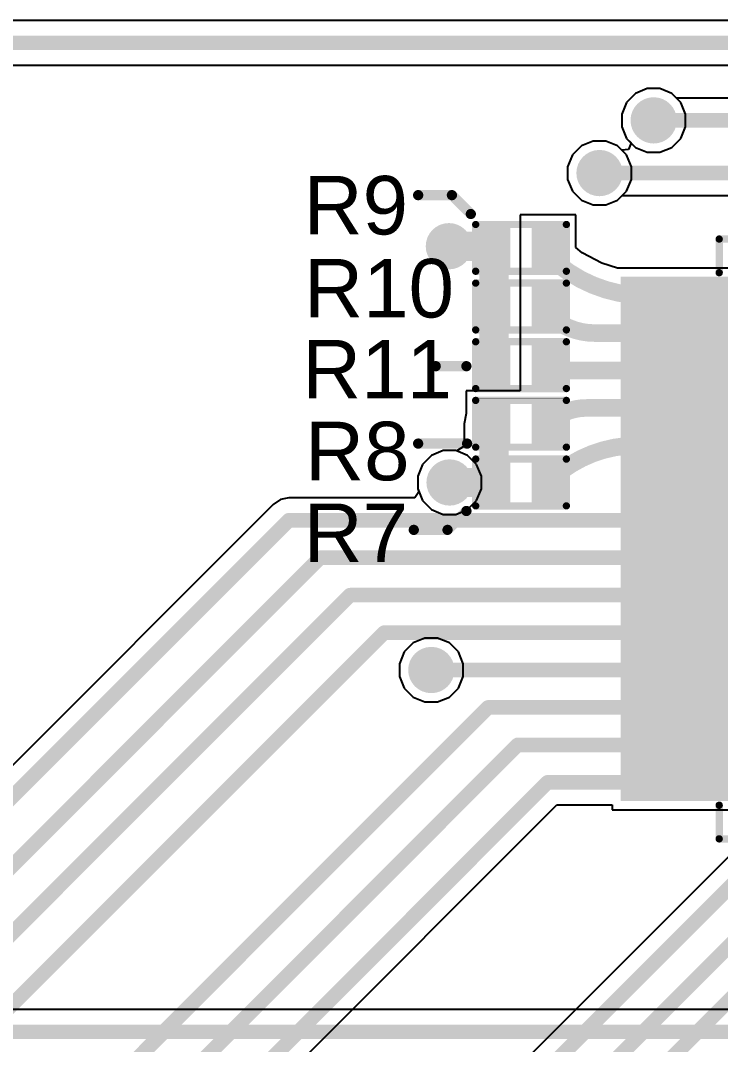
# Model space of a CAD drawing. Header units: millimetres. Extents: x 0 to 5423, y 0 to 5425.
# Drawn here: x 116.77 to 128.92, y 94.42 to 112.2 of the extents above; entities that cross this region are included whole.
import ezdxf

# ---------------------------------------------------------------- set-up
doc = ezdxf.new("R2010")
doc.units = ezdxf.units.MM
for name, color, linetype in [('BottomLayer', 5, 'Continuous'), ('BottomSolder', 6, 'Continuous'), ('TopLayer', 1, 'Continuous'), ('TopOverlay', 2, 'Continuous'), ('TopPaste', 8, 'Continuous'), ('TopSolder', 216, 'Continuous'), ('ViaHoleLayer', 16, 'Continuous')]:
    doc.layers.add(name, color=color, linetype=linetype)
doc.styles.add('Arial', font='', dxfattribs={"height": 0.2})
doc.styles.get('Arial').set_extended_font_data('Arial')

# ---------------------------------------------------------------- blocks, each defined once
blk = doc.blocks.new('R___0402_13')
at = {"layer": 'TopLayer'}
for points in [[(-0.699, -0.318), (-0.699, 0.318), (-0.241, 0.318), (-0.241, -0.318)], [(0.241, -0.318), (0.241, 0.318), (0.699, 0.318), (0.699, -0.318)]]:
    blk.add_hatch(color=1, dxfattribs=at).paths.add_polyline_path(points)
at = {"layer": 'TopPaste'}
for points in [[(-0.699, -0.318), (-0.699, 0.318), (-0.241, 0.318), (-0.241, -0.318)], [(0.241, -0.318), (0.241, 0.318), (0.699, 0.318), (0.699, -0.318)]]:
    blk.add_hatch(color=8, dxfattribs=at).paths.add_polyline_path(points)
at = {"layer": 'TopSolder'}
for points in [[(-0.754, -0.373), (-0.754, 0.373), (-0.186, 0.373), (-0.186, -0.373)], [(0.186, -0.373), (0.186, 0.373), (0.754, 0.373), (0.754, -0.373)]]:
    blk.add_hatch(color=216, dxfattribs=at).paths.add_polyline_path(points)
at = {"layer": 'TopOverlay'}
for points, const_width in [([(0.787, 0.406), (-0.787, 0.406)], 0.127), ([(-0.787, 0.406), (-0.787, -0.406)], 0.127), ([(0.787, 0.406), (0.787, -0.406)], 0.127), ([(0.787, -0.406), (-0.787, -0.406)], 0.127), ([(0.813, -0.432), (-0.813, -0.432)], 0.00323)]:
    blk.add_lwpolyline(points, dxfattribs=dict(at, const_width=const_width))
for points, const_width in [([(-0.819, 0.406, 1), (-0.756, 0.406, 1)], 0.0635), ([(-0.819, 0.406, 1), (-0.756, 0.406, 1)], 0.0635), ([(0.756, 0.406, 1), (0.819, 0.406, 1)], 0.0635), ([(0.756, 0.406, 1), (0.819, 0.406, 1)], 0.0635), ([(-0.819, -0.406, 1), (-0.756, -0.406, 1)], 0.0635), ([(-0.819, -0.406, 1), (-0.756, -0.406, 1)], 0.0635), ([(0.756, -0.406, 1), (0.819, -0.406, 1)], 0.0635), ([(0.756, -0.406, 1), (0.819, -0.406, 1)], 0.0635), ([(-0.814, -0.432, 1), (-0.812, -0.432, 1)], 0.00161), ([(0.812, -0.432, 1), (0.814, -0.432, 1)], 0.00161)]:
    blk.add_lwpolyline(points, format="xyb", close=True, dxfattribs=dict(at, const_width=const_width))
blk = doc.blocks.new('R___0402_14')
at = {"layer": 'TopLayer'}
for points in [[(-0.699, -0.318), (-0.699, 0.318), (-0.241, 0.318), (-0.241, -0.318)], [(0.241, -0.318), (0.241, 0.318), (0.699, 0.318), (0.699, -0.318)]]:
    blk.add_hatch(color=1, dxfattribs=at).paths.add_polyline_path(points)
at = {"layer": 'TopPaste'}
for points in [[(-0.699, -0.318), (-0.699, 0.318), (-0.241, 0.318), (-0.241, -0.318)], [(0.241, -0.318), (0.241, 0.318), (0.699, 0.318), (0.699, -0.318)]]:
    blk.add_hatch(color=8, dxfattribs=at).paths.add_polyline_path(points)
at = {"layer": 'TopSolder'}
for points in [[(-0.754, -0.373), (-0.754, 0.373), (-0.186, 0.373), (-0.186, -0.373)], [(0.186, -0.373), (0.186, 0.373), (0.754, 0.373), (0.754, -0.373)]]:
    blk.add_hatch(color=216, dxfattribs=at).paths.add_polyline_path(points)
at = {"layer": 'TopOverlay'}
for points, const_width in [([(0.787, 0.406), (-0.787, 0.406)], 0.127), ([(-0.787, 0.406), (-0.787, -0.406)], 0.127), ([(0.787, 0.406), (0.787, -0.406)], 0.127), ([(0.787, -0.406), (-0.787, -0.406)], 0.127), ([(0.813, -0.432), (-0.813, -0.432)], 0.00323)]:
    blk.add_lwpolyline(points, dxfattribs=dict(at, const_width=const_width))
for points, const_width in [([(-0.819, 0.406, 1), (-0.756, 0.406, 1)], 0.0635), ([(-0.819, 0.406, 1), (-0.756, 0.406, 1)], 0.0635), ([(0.756, 0.406, 1), (0.819, 0.406, 1)], 0.0635), ([(0.756, 0.406, 1), (0.819, 0.406, 1)], 0.0635), ([(-0.819, -0.406, 1), (-0.756, -0.406, 1)], 0.0635), ([(-0.819, -0.406, 1), (-0.756, -0.406, 1)], 0.0635), ([(0.756, -0.406, 1), (0.819, -0.406, 1)], 0.0635), ([(0.756, -0.406, 1), (0.819, -0.406, 1)], 0.0635), ([(-0.814, -0.432, 1), (-0.812, -0.432, 1)], 0.00161), ([(0.812, -0.432, 1), (0.814, -0.432, 1)], 0.00161)]:
    blk.add_lwpolyline(points, format="xyb", close=True, dxfattribs=dict(at, const_width=const_width))
blk = doc.blocks.new('SSOP_28_208____139')
at = {"layer": 'TopLayer'}
for points in [[(-4.325, 4.45), (-2.475, 4.45), (-2.475, 4), (-4.325, 4)], [(2.475, 4.45), (4.325, 4.45), (4.325, 4), (2.475, 4)], [(-4.325, 3.8), (-2.475, 3.8), (-2.475, 3.35), (-4.325, 3.35)], [(2.475, 3.8), (4.325, 3.8), (4.325, 3.35), (2.475, 3.35)], [(-4.325, 3.15), (-2.475, 3.15), (-2.475, 2.7), (-4.325, 2.7)], [(2.475, 3.15), (4.325, 3.15), (4.325, 2.7), (2.475, 2.7)], [(-4.325, 2.5), (-2.475, 2.5), (-2.475, 2.05), (-4.325, 2.05)], [(2.475, 2.5), (4.325, 2.5), (4.325, 2.05), (2.475, 2.05)], [(-4.325, 1.85), (-2.475, 1.85), (-2.475, 1.4), (-4.325, 1.4)], [(2.475, 1.85), (4.325, 1.85), (4.325, 1.4), (2.475, 1.4)], [(-4.325, 1.2), (-2.475, 1.2), (-2.475, 0.75), (-4.325, 0.75)], [(2.475, 1.2), (4.325, 1.2), (4.325, 0.75), (2.475, 0.75)], [(-4.325, 0.55), (-2.475, 0.55), (-2.475, 0.1), (-4.325, 0.1)], [(2.475, 0.55), (4.325, 0.55), (4.325, 0.1), (2.475, 0.1)], [(-4.325, -0.1), (-2.475, -0.1), (-2.475, -0.55), (-4.325, -0.55)], [(2.475, -0.1), (4.325, -0.1), (4.325, -0.55), (2.475, -0.55)], [(-4.325, -0.75), (-2.475, -0.75), (-2.475, -1.2), (-4.325, -1.2)], [(2.475, -0.75), (4.325, -0.75), (4.325, -1.2), (2.475, -1.2)], [(-4.325, -1.4), (-2.475, -1.4), (-2.475, -1.85), (-4.325, -1.85)], [(2.475, -1.4), (4.325, -1.4), (4.325, -1.85), (2.475, -1.85)], [(-4.325, -2.05), (-2.475, -2.05), (-2.475, -2.5), (-4.325, -2.5)], [(2.475, -2.05), (4.325, -2.05), (4.325, -2.5), (2.475, -2.5)], [(-4.325, -2.7), (-2.475, -2.7), (-2.475, -3.15), (-4.325, -3.15)], [(2.475, -2.7), (4.325, -2.7), (4.325, -3.15), (2.475, -3.15)], [(-4.325, -3.35), (-2.475, -3.35), (-2.475, -3.8), (-4.325, -3.8)], [(2.475, -3.35), (4.325, -3.35), (4.325, -3.8), (2.475, -3.8)], [(-4.325, -4), (-2.475, -4), (-2.475, -4.45), (-4.325, -4.45)], [(2.475, -4), (4.325, -4), (4.325, -4.45), (2.475, -4.45)]]:
    blk.add_hatch(color=1, dxfattribs=at).paths.add_polyline_path(points)
at = {"layer": 'TopOverlay'}
blk.add_hatch(color=2, dxfattribs=at).paths.add_polyline_path([(-2.361, 3.988), (-2.107, 3.988), (-2.107, 4.445), (-2.361, 4.445)])
at = {"layer": 'TopPaste'}
for points in [[(-4.325, 4.45), (-2.475, 4.45), (-2.475, 4), (-4.325, 4)], [(2.475, 4.45), (4.325, 4.45), (4.325, 4), (2.475, 4)], [(-4.325, 3.8), (-2.475, 3.8), (-2.475, 3.35), (-4.325, 3.35)], [(2.475, 3.8), (4.325, 3.8), (4.325, 3.35), (2.475, 3.35)], [(-4.325, 3.15), (-2.475, 3.15), (-2.475, 2.7), (-4.325, 2.7)], [(2.475, 3.15), (4.325, 3.15), (4.325, 2.7), (2.475, 2.7)], [(-4.325, 2.5), (-2.475, 2.5), (-2.475, 2.05), (-4.325, 2.05)], [(2.475, 2.5), (4.325, 2.5), (4.325, 2.05), (2.475, 2.05)], [(-4.325, 1.85), (-2.475, 1.85), (-2.475, 1.4), (-4.325, 1.4)], [(2.475, 1.85), (4.325, 1.85), (4.325, 1.4), (2.475, 1.4)], [(-4.325, 1.2), (-2.475, 1.2), (-2.475, 0.75), (-4.325, 0.75)], [(2.475, 1.2), (4.325, 1.2), (4.325, 0.75), (2.475, 0.75)], [(-4.325, 0.55), (-2.475, 0.55), (-2.475, 0.1), (-4.325, 0.1)], [(2.475, 0.55), (4.325, 0.55), (4.325, 0.1), (2.475, 0.1)], [(-4.325, -0.1), (-2.475, -0.1), (-2.475, -0.55), (-4.325, -0.55)], [(2.475, -0.1), (4.325, -0.1), (4.325, -0.55), (2.475, -0.55)], [(-4.325, -0.75), (-2.475, -0.75), (-2.475, -1.2), (-4.325, -1.2)], [(2.475, -0.75), (4.325, -0.75), (4.325, -1.2), (2.475, -1.2)], [(-4.325, -1.4), (-2.475, -1.4), (-2.475, -1.85), (-4.325, -1.85)], [(2.475, -1.4), (4.325, -1.4), (4.325, -1.85), (2.475, -1.85)], [(-4.325, -2.05), (-2.475, -2.05), (-2.475, -2.5), (-4.325, -2.5)], [(2.475, -2.05), (4.325, -2.05), (4.325, -2.5), (2.475, -2.5)], [(-4.325, -2.7), (-2.475, -2.7), (-2.475, -3.15), (-4.325, -3.15)], [(2.475, -2.7), (4.325, -2.7), (4.325, -3.15), (2.475, -3.15)], [(-4.325, -3.35), (-2.475, -3.35), (-2.475, -3.8), (-4.325, -3.8)], [(2.475, -3.35), (4.325, -3.35), (4.325, -3.8), (2.475, -3.8)], [(-4.325, -4), (-2.475, -4), (-2.475, -4.45), (-4.325, -4.45)], [(2.475, -4), (4.325, -4), (4.325, -4.45), (2.475, -4.45)]]:
    blk.add_hatch(color=8, dxfattribs=at).paths.add_polyline_path(points)
at = {"layer": 'TopSolder'}
for points in [[(-4.427, 4.552), (-2.373, 4.552), (-2.373, 3.898), (-4.427, 3.898)], [(2.373, 4.552), (4.427, 4.552), (4.427, 3.898), (2.373, 3.898)], [(-4.427, 3.902), (-2.373, 3.902), (-2.373, 3.248), (-4.427, 3.248)], [(2.373, 3.902), (4.427, 3.902), (4.427, 3.248), (2.373, 3.248)], [(-4.427, 3.252), (-2.373, 3.252), (-2.373, 2.598), (-4.427, 2.598)], [(2.373, 3.252), (4.427, 3.252), (4.427, 2.598), (2.373, 2.598)], [(-4.427, 2.602), (-2.373, 2.602), (-2.373, 1.948), (-4.427, 1.948)], [(2.373, 2.602), (4.427, 2.602), (4.427, 1.948), (2.373, 1.948)], [(-4.427, 1.952), (-2.373, 1.952), (-2.373, 1.298), (-4.427, 1.298)], [(2.373, 1.952), (4.427, 1.952), (4.427, 1.298), (2.373, 1.298)], [(-4.427, 1.302), (-2.373, 1.302), (-2.373, 0.648), (-4.427, 0.648)], [(2.373, 1.302), (4.427, 1.302), (4.427, 0.648), (2.373, 0.648)], [(-4.427, 0.652), (-2.373, 0.652), (-2.373, -0.002), (-4.427, -0.002)], [(2.373, 0.652), (4.427, 0.652), (4.427, -0.002), (2.373, -0.002)], [(-4.427, 0.002), (-2.373, 0.002), (-2.373, -0.652), (-4.427, -0.652)], [(2.373, 0.002), (4.427, 0.002), (4.427, -0.652), (2.373, -0.652)], [(-4.427, -0.648), (-2.373, -0.648), (-2.373, -1.302), (-4.427, -1.302)], [(2.373, -0.648), (4.427, -0.648), (4.427, -1.302), (2.373, -1.302)], [(-4.427, -1.298), (-2.373, -1.298), (-2.373, -1.952), (-4.427, -1.952)], [(2.373, -1.298), (4.427, -1.298), (4.427, -1.952), (2.373, -1.952)], [(-4.427, -1.948), (-2.373, -1.948), (-2.373, -2.602), (-4.427, -2.602)], [(2.373, -1.948), (4.427, -1.948), (4.427, -2.602), (2.373, -2.602)], [(-4.427, -2.598), (-2.373, -2.598), (-2.373, -3.252), (-4.427, -3.252)], [(2.373, -2.598), (4.427, -2.598), (4.427, -3.252), (2.373, -3.252)], [(-4.427, -3.248), (-2.373, -3.248), (-2.373, -3.902), (-4.427, -3.902)], [(2.373, -3.248), (4.427, -3.248), (4.427, -3.902), (2.373, -3.902)], [(-4.427, -3.898), (-2.373, -3.898), (-2.373, -4.552), (-4.427, -4.552)], [(2.373, -3.898), (4.427, -3.898), (4.427, -4.552), (2.373, -4.552)]]:
    blk.add_hatch(color=216, dxfattribs=at).paths.add_polyline_path(points)
at = {"layer": 'TopOverlay'}
for points, const_width in [([(2.718, 5.207), (-2.718, 5.207)], 0.127), ([(-2.718, 5.207), (-2.718, 4.623)], 0.127), ([(2.718, 5.207), (2.718, 4.623)], 0.127), ([(-4.699, 4.369), (-4.699, 4.115)], 0.2), ([(-4.572, 4.242), (-4.699, 4.369)], 0.2), ([(-4.572, 4.242), (-4.699, 4.115)], 0.2), ([(-2.718, -4.623), (-2.718, -5.207)], 0.127), ([(2.718, -4.623), (2.718, -5.207)], 0.127), ([(2.718, -5.207), (-2.718, -5.207)], 0.127)]:
    blk.add_lwpolyline(points, dxfattribs=dict(at, const_width=const_width))
for points, const_width in [([(-2.75, 5.207, 1), (-2.686, 5.207, 1)], 0.0635), ([(-2.75, 5.207, 1), (-2.686, 5.207, 1)], 0.0635), ([(2.686, 5.207, 1), (2.75, 5.207, 1)], 0.0635), ([(2.686, 5.207, 1), (2.75, 5.207, 1)], 0.0635), ([(-2.75, 4.623, 1), (-2.686, 4.623, 1)], 0.0635), ([(2.686, 4.623, 1), (2.75, 4.623, 1)], 0.0635), ([(-4.749, 4.369, 1), (-4.649, 4.369, 1)], 0.1), ([(-4.749, 4.369, 1), (-4.649, 4.369, 1)], 0.1), ([(-4.622, 4.242, 1), (-4.522, 4.242, 1)], 0.1), ([(-4.622, 4.242, 1), (-4.522, 4.242, 1)], 0.1), ([(-4.749, 4.115, 1), (-4.649, 4.115, 1)], 0.1), ([(-4.749, 4.115, 1), (-4.649, 4.115, 1)], 0.1), ([(-2.75, -4.623, 1), (-2.686, -4.623, 1)], 0.0635), ([(2.686, -4.623, 1), (2.75, -4.623, 1)], 0.0635), ([(-2.75, -5.207, 1), (-2.686, -5.207, 1)], 0.0635), ([(-2.75, -5.207, 1), (-2.686, -5.207, 1)], 0.0635), ([(2.686, -5.207, 1), (2.75, -5.207, 1)], 0.0635), ([(2.686, -5.207, 1), (2.75, -5.207, 1)], 0.0635)]:
    blk.add_lwpolyline(points, format="xyb", close=True, dxfattribs=dict(at, const_width=const_width))
blk = doc.blocks.new('R___0402_288')
at = {"layer": 'TopLayer'}
for points in [[(-0.699, -0.318), (-0.699, 0.318), (-0.241, 0.318), (-0.241, -0.318)], [(0.241, -0.318), (0.241, 0.318), (0.699, 0.318), (0.699, -0.318)]]:
    blk.add_hatch(color=1, dxfattribs=at).paths.add_polyline_path(points)
at = {"layer": 'TopPaste'}
for points in [[(-0.699, -0.318), (-0.699, 0.318), (-0.241, 0.318), (-0.241, -0.318)], [(0.241, -0.318), (0.241, 0.318), (0.699, 0.318), (0.699, -0.318)]]:
    blk.add_hatch(color=8, dxfattribs=at).paths.add_polyline_path(points)
at = {"layer": 'TopSolder'}
for points in [[(-0.754, -0.373), (-0.754, 0.373), (-0.186, 0.373), (-0.186, -0.373)], [(0.186, -0.373), (0.186, 0.373), (0.754, 0.373), (0.754, -0.373)]]:
    blk.add_hatch(color=216, dxfattribs=at).paths.add_polyline_path(points)
at = {"layer": 'TopOverlay'}
for points, const_width in [([(0.787, 0.406), (-0.787, 0.406)], 0.127), ([(-0.787, 0.406), (-0.787, -0.406)], 0.127), ([(0.787, 0.406), (0.787, -0.406)], 0.127), ([(0.787, -0.406), (-0.787, -0.406)], 0.127), ([(0.813, -0.432), (-0.813, -0.432)], 0.00323)]:
    blk.add_lwpolyline(points, dxfattribs=dict(at, const_width=const_width))
for points, const_width in [([(-0.819, 0.406, 1), (-0.756, 0.406, 1)], 0.0635), ([(-0.819, 0.406, 1), (-0.756, 0.406, 1)], 0.0635), ([(0.756, 0.406, 1), (0.819, 0.406, 1)], 0.0635), ([(0.756, 0.406, 1), (0.819, 0.406, 1)], 0.0635), ([(-0.819, -0.406, 1), (-0.756, -0.406, 1)], 0.0635), ([(-0.819, -0.406, 1), (-0.756, -0.406, 1)], 0.0635), ([(0.756, -0.406, 1), (0.819, -0.406, 1)], 0.0635), ([(0.756, -0.406, 1), (0.819, -0.406, 1)], 0.0635), ([(-0.814, -0.432, 1), (-0.812, -0.432, 1)], 0.00161), ([(0.812, -0.432, 1), (0.814, -0.432, 1)], 0.00161)]:
    blk.add_lwpolyline(points, format="xyb", close=True, dxfattribs=dict(at, const_width=const_width))
blk = doc.blocks.new('R___0402_289')
at = {"layer": 'TopLayer'}
for points in [[(-0.699, -0.318), (-0.699, 0.318), (-0.241, 0.318), (-0.241, -0.318)], [(0.241, -0.318), (0.241, 0.318), (0.699, 0.318), (0.699, -0.318)]]:
    blk.add_hatch(color=1, dxfattribs=at).paths.add_polyline_path(points)
at = {"layer": 'TopPaste'}
for points in [[(-0.699, -0.318), (-0.699, 0.318), (-0.241, 0.318), (-0.241, -0.318)], [(0.241, -0.318), (0.241, 0.318), (0.699, 0.318), (0.699, -0.318)]]:
    blk.add_hatch(color=8, dxfattribs=at).paths.add_polyline_path(points)
at = {"layer": 'TopSolder'}
for points in [[(-0.754, -0.373), (-0.754, 0.373), (-0.186, 0.373), (-0.186, -0.373)], [(0.186, -0.373), (0.186, 0.373), (0.754, 0.373), (0.754, -0.373)]]:
    blk.add_hatch(color=216, dxfattribs=at).paths.add_polyline_path(points)
at = {"layer": 'TopOverlay'}
for points, const_width in [([(-0.787, 0.406), (-0.787, -0.406)], 0.127), ([(0.787, 0.406), (-0.787, 0.406)], 0.127), ([(0.787, 0.406), (0.787, -0.406)], 0.127), ([(0.787, -0.406), (-0.787, -0.406)], 0.127), ([(0.813, -0.432), (-0.813, -0.432)], 0.00323)]:
    blk.add_lwpolyline(points, dxfattribs=dict(at, const_width=const_width))
for points, const_width in [([(-0.819, 0.406, 1), (-0.756, 0.406, 1)], 0.0635), ([(-0.819, 0.406, 1), (-0.756, 0.406, 1)], 0.0635), ([(0.756, 0.406, 1), (0.819, 0.406, 1)], 0.0635), ([(0.756, 0.406, 1), (0.819, 0.406, 1)], 0.0635), ([(-0.819, -0.406, 1), (-0.756, -0.406, 1)], 0.0635), ([(-0.819, -0.406, 1), (-0.756, -0.406, 1)], 0.0635), ([(0.756, -0.406, 1), (0.819, -0.406, 1)], 0.0635), ([(0.756, -0.406, 1), (0.819, -0.406, 1)], 0.0635), ([(-0.814, -0.432, 1), (-0.812, -0.432, 1)], 0.00161), ([(0.812, -0.432, 1), (0.814, -0.432, 1)], 0.00161)]:
    blk.add_lwpolyline(points, format="xyb", close=True, dxfattribs=dict(at, const_width=const_width))
blk = doc.blocks.new('R___0402_290')
at = {"layer": 'TopLayer'}
for points in [[(-0.699, -0.318), (-0.699, 0.318), (-0.241, 0.318), (-0.241, -0.318)], [(0.241, -0.318), (0.241, 0.318), (0.699, 0.318), (0.699, -0.318)]]:
    blk.add_hatch(color=1, dxfattribs=at).paths.add_polyline_path(points)
at = {"layer": 'TopPaste'}
for points in [[(-0.699, -0.318), (-0.699, 0.318), (-0.241, 0.318), (-0.241, -0.318)], [(0.241, -0.318), (0.241, 0.318), (0.699, 0.318), (0.699, -0.318)]]:
    blk.add_hatch(color=8, dxfattribs=at).paths.add_polyline_path(points)
at = {"layer": 'TopSolder'}
for points in [[(-0.754, -0.373), (-0.754, 0.373), (-0.186, 0.373), (-0.186, -0.373)], [(0.186, -0.373), (0.186, 0.373), (0.754, 0.373), (0.754, -0.373)]]:
    blk.add_hatch(color=216, dxfattribs=at).paths.add_polyline_path(points)
at = {"layer": 'TopOverlay'}
for points, const_width in [([(-0.787, 0.406), (-0.787, -0.406)], 0.127), ([(0.787, 0.406), (-0.787, 0.406)], 0.127), ([(0.787, 0.406), (0.787, -0.406)], 0.127), ([(0.787, -0.406), (-0.787, -0.406)], 0.127), ([(0.813, -0.432), (-0.813, -0.432)], 0.00323)]:
    blk.add_lwpolyline(points, dxfattribs=dict(at, const_width=const_width))
for points, const_width in [([(-0.819, 0.406, 1), (-0.756, 0.406, 1)], 0.0635), ([(-0.819, 0.406, 1), (-0.756, 0.406, 1)], 0.0635), ([(0.756, 0.406, 1), (0.819, 0.406, 1)], 0.0635), ([(0.756, 0.406, 1), (0.819, 0.406, 1)], 0.0635), ([(-0.819, -0.406, 1), (-0.756, -0.406, 1)], 0.0635), ([(-0.819, -0.406, 1), (-0.756, -0.406, 1)], 0.0635), ([(0.756, -0.406, 1), (0.819, -0.406, 1)], 0.0635), ([(0.756, -0.406, 1), (0.819, -0.406, 1)], 0.0635), ([(-0.814, -0.432, 1), (-0.812, -0.432, 1)], 0.00161), ([(0.812, -0.432, 1), (0.814, -0.432, 1)], 0.00161)]:
    blk.add_lwpolyline(points, format="xyb", close=True, dxfattribs=dict(at, const_width=const_width))

msp = doc.modelspace()

# ---------------------------------------------------------------- hatches: boundary and pattern name
at = {"layer": 'BottomLayer'}
h = msp.add_hatch(color=5, dxfattribs=at)
edge = h.paths.add_edge_path()
edge.add_arc((127.762, 110.465), 0.3, 0, 360)
h = msp.add_hatch(color=5, dxfattribs=at)
edge = h.paths.add_edge_path()
edge.add_arc((126.822, 109.55), 0.3, 0, 360)
h = msp.add_hatch(color=5, dxfattribs=at)
edge = h.paths.add_edge_path()
edge.add_arc((124.206, 108.28), 0.3, 0, 360)
h = msp.add_hatch(color=5, dxfattribs=at)
edge = h.paths.add_edge_path()
edge.add_arc((124.218, 104.178), 0.3, 0, 360)
h = msp.add_hatch(color=5, dxfattribs=at)
edge = h.paths.add_edge_path()
edge.add_arc((123.901, 100.922), 0.3, 0, 360)
at = {"layer": 'BottomSolder'}
h = msp.add_hatch(color=6, dxfattribs=at)
edge = h.paths.add_edge_path()
edge.add_arc((127.762, 110.465), 0.402, 0, 360)
h = msp.add_hatch(color=6, dxfattribs=at)
edge = h.paths.add_edge_path()
edge.add_arc((126.822, 109.55), 0.402, 0, 360)
h = msp.add_hatch(color=6, dxfattribs=at)
edge = h.paths.add_edge_path()
edge.add_arc((124.206, 108.28), 0.402, 0, 360)
h = msp.add_hatch(color=6, dxfattribs=at)
edge = h.paths.add_edge_path()
edge.add_arc((124.218, 104.178), 0.402, 0, 360)
h = msp.add_hatch(color=6, dxfattribs=at)
edge = h.paths.add_edge_path()
edge.add_arc((123.901, 100.922), 0.402, 0, 360)
at = {"layer": 'TopLayer'}
h = msp.add_hatch(color=1, dxfattribs=at)
edge = h.paths.add_edge_path()
edge.add_arc((127.762, 110.465), 0.3, 0, 360)
h = msp.add_hatch(color=1, dxfattribs=at)
edge = h.paths.add_edge_path()
edge.add_arc((126.822, 109.55), 0.3, 0, 360)
h = msp.add_hatch(color=1, dxfattribs=at)
edge = h.paths.add_edge_path()
edge.add_arc((124.206, 108.28), 0.3, 0, 360)
h = msp.add_hatch(color=1, dxfattribs=at)
edge = h.paths.add_edge_path()
edge.add_arc((124.218, 104.178), 0.3, 0, 360)
h = msp.add_hatch(color=1, dxfattribs=at)
edge = h.paths.add_edge_path()
edge.add_arc((123.901, 100.922), 0.3, 0, 360)
at = {"layer": 'TopSolder'}
h = msp.add_hatch(color=216, dxfattribs=at)
edge = h.paths.add_edge_path()
edge.add_arc((127.762, 110.465), 0.402, 0, 360)
h = msp.add_hatch(color=216, dxfattribs=at)
edge = h.paths.add_edge_path()
edge.add_arc((126.822, 109.55), 0.402, 0, 360)
h = msp.add_hatch(color=216, dxfattribs=at)
edge = h.paths.add_edge_path()
edge.add_arc((124.206, 108.28), 0.402, 0, 360)
h = msp.add_hatch(color=216, dxfattribs=at)
edge = h.paths.add_edge_path()
edge.add_arc((124.218, 104.178), 0.402, 0, 360)
h = msp.add_hatch(color=216, dxfattribs=at)
edge = h.paths.add_edge_path()
edge.add_arc((123.901, 100.922), 0.402, 0, 360)
at = {"layer": 'ViaHoleLayer'}
h = msp.add_hatch(color=16, dxfattribs=at)
edge = h.paths.add_edge_path()
edge.add_arc((127.762, 110.465), 0.15, 0, 360)
h = msp.add_hatch(color=16, dxfattribs=at)
edge = h.paths.add_edge_path()
edge.add_arc((126.822, 109.55), 0.15, 0, 360)
h = msp.add_hatch(color=16, dxfattribs=at)
edge = h.paths.add_edge_path()
edge.add_arc((124.206, 108.28), 0.15, 0, 360)
h = msp.add_hatch(color=16, dxfattribs=at)
edge = h.paths.add_edge_path()
edge.add_arc((124.218, 104.178), 0.15, 0, 360)
h = msp.add_hatch(color=16, dxfattribs=at)
edge = h.paths.add_edge_path()
edge.add_arc((123.901, 100.922), 0.15, 0, 360)

# ---------------------------------------------------------------- linework, layer by layer
at = {"layer": 'BottomLayer'}
for p, q in [((143.251, 112.199), (100.201, 112.199)), ((100.362, 111.422), (143.251, 111.422)), ((127.652, 111.019), (127.448, 110.934)), ((127.872, 111.019), (127.652, 111.019)), ((128.076, 110.934), (127.872, 111.019)), ((127.292, 110.778), (127.208, 110.575)), ((127.448, 110.934), (127.292, 110.778)), ((128.232, 110.778), (128.076, 110.934)), ((128.316, 110.575), (128.232, 110.778)), ((127.208, 110.575), (127.208, 110.354)), ((128.316, 110.354), (128.316, 110.575)), ((127.208, 110.354), (127.292, 110.151)), ((128.232, 110.151), (128.316, 110.354)), ((126.712, 110.104), (126.508, 110.02)), ((126.932, 110.104), (126.712, 110.104)), ((127.136, 110.02), (126.932, 110.104)), ((127.292, 110.151), (127.448, 109.995)), ((128.076, 109.995), (128.232, 110.151)), ((126.508, 110.02), (126.353, 109.864)), ((127.292, 109.864), (127.136, 110.02)), ((127.448, 109.995), (127.652, 109.911)), ((127.652, 109.911), (127.872, 109.911)), ((127.872, 109.911), (128.076, 109.995)), ((126.353, 109.864), (126.268, 109.66)), ((127.376, 109.66), (127.292, 109.864)), ((126.268, 109.66), (126.268, 109.44)), ((127.376, 109.44), (127.376, 109.66)), ((126.268, 109.44), (126.353, 109.236)), ((127.292, 109.236), (127.376, 109.44)), ((126.353, 109.236), (126.508, 109.081)), ((127.136, 109.081), (127.292, 109.236)), ((126.508, 109.081), (126.712, 108.996)), ((126.712, 108.996), (126.932, 108.996)), ((126.932, 108.996), (127.136, 109.081)), ((124.108, 104.732), (123.905, 104.648)), ((124.329, 104.732), (124.108, 104.732)), ((124.532, 104.648), (124.329, 104.732)), ((123.905, 104.648), (123.749, 104.492)), ((124.688, 104.492), (124.532, 104.648)), ((123.749, 104.492), (123.664, 104.289)), ((124.772, 104.289), (124.688, 104.492)), ((123.664, 104.289), (123.664, 104.068)), ((124.772, 104.068), (124.772, 104.289)), ((123.664, 104.068), (123.749, 103.865)), ((124.688, 103.865), (124.772, 104.068)), ((123.749, 103.865), (123.905, 103.709)), ((124.532, 103.709), (124.688, 103.865)), ((123.905, 103.709), (124.108, 103.624)), ((124.329, 103.624), (124.532, 103.709)), ((124.108, 103.624), (124.329, 103.624)), ((123.587, 101.391), (123.432, 101.235)), ((123.791, 101.476), (123.587, 101.391)), ((124.011, 101.476), (123.791, 101.476)), ((124.215, 101.391), (124.011, 101.476)), ((124.371, 101.235), (124.215, 101.391)), ((123.432, 101.235), (123.347, 101.032)), ((124.455, 101.032), (124.371, 101.235)), ((123.347, 101.032), (123.347, 100.811)), ((124.455, 100.811), (124.455, 101.032)), ((123.347, 100.811), (123.432, 100.608)), ((124.371, 100.608), (124.455, 100.811)), ((123.432, 100.608), (123.587, 100.452)), ((124.215, 100.452), (124.371, 100.608)), ((123.587, 100.452), (123.791, 100.368)), ((123.791, 100.368), (124.011, 100.368)), ((124.011, 100.368), (124.215, 100.452)), ((130.589, 95.029), (100.533, 95.029))]:
    msp.add_line(p, q, dxfattribs=at)
at = {"layer": 'BottomLayer', "const_width": 0.254}
for points in [[(100.201, 111.811), (144.464, 111.811)], [(100.533, 94.64), (144.379, 94.64)]]:
    msp.add_lwpolyline(points, dxfattribs=at)
at = {"layer": 'TopLayer'}
for p, q in [((127.652, 111.019), (127.448, 110.934)), ((127.872, 111.019), (127.652, 111.019)), ((128.076, 110.934), (127.872, 111.019)), ((127.292, 110.778), (127.208, 110.575)), ((127.448, 110.934), (127.292, 110.778)), ((128.157, 110.853), (128.076, 110.934)), ((129.938, 110.853), (128.157, 110.853)), ((127.208, 110.575), (127.208, 110.354)), ((127.208, 110.354), (127.292, 110.151)), ((126.712, 110.104), (126.508, 110.02)), ((126.932, 110.104), (126.712, 110.104)), ((127.136, 110.02), (126.932, 110.104)), ((127.292, 110.151), (127.369, 110.074)), ((127.369, 110.074), (127.324, 109.961)), ((126.508, 110.02), (126.353, 109.864)), ((127.208, 109.948), (127.136, 110.02)), ((127.324, 109.961), (127.208, 109.948)), ((126.353, 109.864), (126.268, 109.66)), ((126.268, 109.66), (126.268, 109.44)), ((126.268, 109.44), (126.353, 109.236)), ((126.353, 109.236), (126.508, 109.081)), ((126.508, 109.081), (126.712, 108.996)), ((126.712, 108.996), (126.932, 108.996)), ((126.932, 108.996), (127.136, 109.081)), ((127.136, 109.081), (127.217, 109.162)), ((127.217, 109.162), (129.772, 109.162)), ((126.411, 108.823), (125.446, 108.823)), ((125.446, 108.823), (125.446, 107.68)), ((126.411, 108.255), (126.411, 108.823)), ((126.52, 108.166), (126.411, 108.255)), ((126.864, 107.983), (126.52, 108.166)), ((127.134, 107.901), (126.864, 107.983)), ((129.397, 107.901), (127.134, 107.901)), ((125.446, 107.68), (125.446, 106.662)), ((125.446, 106.662), (125.446, 105.768)), ((125.446, 105.768), (124.506, 105.768)), ((124.506, 105.768), (124.506, 105.374)), ((124.506, 105.374), (124.471, 105.197)), ((124.471, 105.197), (124.471, 104.807)), ((124.108, 104.732), (123.905, 104.648)), ((124.329, 104.732), (124.108, 104.732)), ((124.344, 104.726), (124.329, 104.732)), ((124.471, 104.807), (124.344, 104.726)), ((123.905, 104.648), (123.749, 104.492)), ((123.749, 104.492), (123.664, 104.289)), ((123.664, 104.289), (123.664, 104.068)), ((123.686, 104.016), (123.616, 103.91)), ((123.664, 104.068), (123.686, 104.016)), ((121.28, 103.881), (121.154, 103.796)), ((121.429, 103.91), (121.28, 103.881)), ((123.616, 103.91), (121.429, 103.91)), ((121.154, 103.796), (111.816, 94.458)), ((118.346, 90.847), (126.082, 98.583)), ((126.082, 98.583), (127.039, 98.583)), ((127.039, 98.583), (127.039, 98.493)), ((129.819, 98.441), (117.708, 86.33)), ((127.039, 98.493), (129.397, 98.493))]:
    msp.add_line(p, q, dxfattribs=at)
for points, const_width in [([(127.762, 110.465), (129.938, 110.465)], 0.254), ([(126.822, 109.55), (129.933, 109.55)], 0.254), ([(124.206, 108.28), (124.96, 108.28)], 0.508), ([(124.989, 107.233), (124.989, 108.251)], 0.508), ([(127.625, 107.422), (128.218, 107.422)], 0.305), ([(124.989, 106.215), (124.989, 107.233)], 0.508), ([(126.736, 106.772), (128.218, 106.772)], 0.305), ([(128.204, 106.786), (128.218, 106.772)], 0.305), ([(125.929, 106.122), (128.218, 106.122)], 0.305), ([(126.593, 105.472), (128.218, 105.472)], 0.305), ([(128.184, 105.437), (128.218, 105.472)], 0.305), ([(124.989, 104.178), (124.989, 105.197)], 0.508), ([(127.482, 104.822), (128.218, 104.822)], 0.305), ([(128.218, 104.822), (131.341, 104.822)], 0.305), ([(124.218, 104.178), (124.989, 104.178)], 0.508), ([(125.929, 104.178), (126.005, 104.258)], 0.305), ([(126.005, 104.258), (126.012, 104.258)], 0.305), ([(126.012, 104.258), (126.013, 104.258)], 0.305), ([(125.929, 104.178), (125.929, 104.178)], 0.305), ([(112.09, 94.183), (121.429, 103.522)], 0.254), ([(121.429, 103.522), (128.218, 103.522)], 0.254), ([(113.132, 94.031), (121.972, 102.872)], 0.254), ([(121.972, 102.872), (128.218, 102.872)], 0.254), ([(114.097, 93.828), (122.491, 102.222)], 0.254), ([(122.491, 102.222), (128.218, 102.222)], 0.254), ([(115.087, 93.574), (123.085, 101.572)], 0.254), ([(123.085, 101.572), (128.218, 101.572)], 0.254), ([(123.901, 100.922), (128.218, 100.922)], 0.254), ([(116.053, 91.437), (124.888, 100.272)], 0.254), ([(124.888, 100.272), (128.218, 100.272)], 0.254), ([(117.018, 91.238), (125.402, 99.622)], 0.254), ([(125.402, 99.622), (128.218, 99.622)], 0.254), ([(117.958, 91.008), (125.921, 98.972)], 0.254), ([(125.921, 98.972), (128.218, 98.972)], 0.254), ([(117.983, 86.055), (130.208, 98.28)], 0.254), ([(118.999, 86.055), (130.748, 97.805)], 0.254), ([(119.888, 86.004), (131.289, 97.405)], 0.254)]:
    msp.add_lwpolyline(points, dxfattribs=dict(at, const_width=const_width))
for points, const_width in [([(127.699, 110.465, 1), (127.826, 110.465, 1)], 0.127), ([(126.759, 109.55, 1), (126.886, 109.55, 1)], 0.127), ([(124.079, 108.28, 1), (124.333, 108.28, 1)], 0.254), ([(124.833, 108.28, 1), (125.087, 108.28, 1)], 0.254), ([(124.862, 108.251, 1), (125.116, 108.251, 1)], 0.254), ([(125.853, 108.124, 1), (126.005, 108.124, 1)], 0.152), ([(127.549, 107.422, 1), (127.701, 107.422, 1)], 0.152), ([(127.549, 107.422, 1), (127.701, 107.422, 1)], 0.152), ([(128.142, 107.422, 1), (128.295, 107.422, 1)], 0.152), ([(124.862, 107.233, 1), (125.116, 107.233, 1)], 0.254), ([(124.862, 107.233, 1), (125.116, 107.233, 1)], 0.254), ([(125.853, 107.106, 1), (126.005, 107.106, 1)], 0.152), ([(126.66, 106.772, 1), (126.812, 106.772, 1)], 0.152), ([(126.66, 106.772, 1), (126.812, 106.772, 1)], 0.152), ([(128.127, 106.786, 1), (128.28, 106.786, 1)], 0.152), ([(128.142, 106.772, 1), (128.295, 106.772, 1)], 0.152), ([(128.142, 106.772, 1), (128.295, 106.772, 1)], 0.152), ([(124.862, 106.215, 1), (125.116, 106.215, 1)], 0.254), ([(125.853, 106.122, 1), (126.005, 106.122, 1)], 0.152), ([(128.142, 106.122, 1), (128.295, 106.122, 1)], 0.152), ([(126.516, 105.472, 1), (126.669, 105.472, 1)], 0.152), ([(126.516, 105.472, 1), (126.669, 105.472, 1)], 0.152), ([(128.142, 105.472, 1), (128.295, 105.472, 1)], 0.152), ([(128.142, 105.472, 1), (128.295, 105.472, 1)], 0.152), ([(124.862, 105.197, 1), (125.116, 105.197, 1)], 0.254), ([(128.108, 105.437, 1), (128.26, 105.437, 1)], 0.152), ([(125.853, 105.197, 1), (126.005, 105.197, 1)], 0.152), ([(127.405, 104.822, 1), (127.558, 104.822, 1)], 0.152), ([(127.405, 104.822, 1), (127.558, 104.822, 1)], 0.152), ([(128.142, 104.822, 1), (128.295, 104.822, 1)], 0.152), ([(128.142, 104.822, 1), (128.295, 104.822, 1)], 0.152), ([(124.091, 104.178, 1), (124.345, 104.178, 1)], 0.254), ([(124.862, 104.178, 1), (125.116, 104.178, 1)], 0.254), ([(124.862, 104.178, 1), (125.116, 104.178, 1)], 0.254), ([(125.929, 104.258, 1), (126.081, 104.258, 1)], 0.152), ([(125.929, 104.258, 1), (126.081, 104.258, 1)], 0.152), ([(125.936, 104.258, 1), (126.089, 104.258, 1)], 0.152), ([(125.937, 104.258, 1), (126.089, 104.258, 1)], 0.152), ([(125.936, 104.258, 1), (126.089, 104.258, 1)], 0.152), ([(125.936, 104.258, 1), (126.089, 104.258, 1)], 0.152), ([(125.936, 104.258, 1), (126.089, 104.258, 1)], 0.152), ([(125.853, 104.178, 1), (126.005, 104.178, 1)], 0.152), ([(125.853, 104.178, 1), (126.005, 104.178, 1)], 0.152), ([(125.853, 104.178, 1), (126.005, 104.178, 1)], 0.152), ([(125.853, 104.178, 1), (126.005, 104.178, 1)], 0.152), ([(121.365, 103.522, 1), (121.492, 103.522, 1)], 0.127), ([(121.365, 103.522, 1), (121.492, 103.522, 1)], 0.127), ([(128.155, 103.522, 1), (128.282, 103.522, 1)], 0.127), ([(121.909, 102.872, 1), (122.036, 102.872, 1)], 0.127), ([(121.909, 102.872, 1), (122.036, 102.872, 1)], 0.127), ([(128.155, 102.872, 1), (128.282, 102.872, 1)], 0.127), ([(122.427, 102.222, 1), (122.554, 102.222, 1)], 0.127), ([(122.427, 102.222, 1), (122.554, 102.222, 1)], 0.127), ([(128.155, 102.222, 1), (128.282, 102.222, 1)], 0.127), ([(123.022, 101.572, 1), (123.149, 101.572, 1)], 0.127), ([(123.022, 101.572, 1), (123.149, 101.572, 1)], 0.127), ([(128.155, 101.572, 1), (128.282, 101.572, 1)], 0.127), ([(123.838, 100.922, 1), (123.965, 100.922, 1)], 0.127), ([(128.155, 100.922, 1), (128.282, 100.922, 1)], 0.127), ([(124.824, 100.272, 1), (124.951, 100.272, 1)], 0.127), ([(124.824, 100.272, 1), (124.951, 100.272, 1)], 0.127), ([(128.155, 100.272, 1), (128.282, 100.272, 1)], 0.127), ([(125.338, 99.622, 1), (125.465, 99.622, 1)], 0.127), ([(125.338, 99.622, 1), (125.465, 99.622, 1)], 0.127), ([(128.155, 99.622, 1), (128.282, 99.622, 1)], 0.127), ([(125.858, 98.972, 1), (125.985, 98.972, 1)], 0.127), ([(125.858, 98.972, 1), (125.985, 98.972, 1)], 0.127), ([(128.155, 98.972, 1), (128.282, 98.972, 1)], 0.127)]:
    msp.add_lwpolyline(points, format="xyb", close=True, dxfattribs=dict(at, const_width=const_width))
at = {"layer": 'TopLayer', "const_width": 0.305}
for points in [[(127.625, 107.422, -0.198912), (125.929, 108.124)], [(126.736, 106.772, -0.198912), (125.929, 107.106)], [(125.929, 105.197, -0.198912), (126.593, 105.472)], [(126.012, 104.258, -0.185316), (127.482, 104.822)], [(125.929, 104.178, -0.01311), (126.012, 104.258)]]:
    msp.add_lwpolyline(points, format="xyb", dxfattribs=at)
at = {"layer": 'TopOverlay', "const_width": 0.178}
for points in [[(123.673, 109.167), (124.259, 109.167)], [(124.259, 109.167), (124.587, 108.839)], [(123.977, 106.197), (124.511, 106.197)], [(123.673, 104.853), (124.522, 104.853)], [(124.183, 103.355), (124.511, 103.683)], [(123.596, 103.355), (124.183, 103.355)]]:
    msp.add_lwpolyline(points, dxfattribs=at)
at = {"layer": 'TopOverlay', "const_width": 0.0889}
for points in [[(123.628, 109.167, 1), (123.717, 109.167, 1)], [(124.214, 109.167, 1), (124.303, 109.167, 1)], [(124.214, 109.167, 1), (124.303, 109.167, 1)], [(124.543, 108.839, 1), (124.631, 108.839, 1)], [(123.933, 106.197, 1), (124.022, 106.197, 1)], [(124.466, 106.197, 1), (124.555, 106.197, 1)], [(123.628, 104.853, 1), (123.717, 104.853, 1)], [(124.478, 104.853, 1), (124.567, 104.853, 1)], [(124.466, 103.683, 1), (124.555, 103.683, 1)], [(123.552, 103.355, 1), (123.641, 103.355, 1)], [(124.138, 103.355, 1), (124.227, 103.355, 1)], [(124.138, 103.355, 1), (124.227, 103.355, 1)]]:
    msp.add_lwpolyline(points, format="xyb", close=True, dxfattribs=at)

# ---------------------------------------------------------------- block references
at = {"rotation": 180}
for name, p in [('R___0402_288', (125.459, 108.251)), ('SSOP_28_208____139', (131.618, 103.197)), ('R___0402_14', (125.459, 107.233)), ('R___0402_13', (125.459, 106.215)), ('R___0402_289', (125.459, 105.197)), ('R___0402_290', (125.459, 104.178))]:
    msp.add_blockref(name, p, dxfattribs=at)

# ---------------------------------------------------------------- texts
at = {"layer": 'TopOverlay', "style": 'Arial'}
for s, p in [('R9', (121.683, 108.484)), ('R10', (121.692, 107.043)), ('R11', (121.658, 105.637)), ('R8', (121.709, 104.216)), ('R7', (121.683, 102.796))]:
    msp.add_text(s, height=1.016, dxfattribs=at).set_placement(p)

doc.saveas('drawing.dxf')
